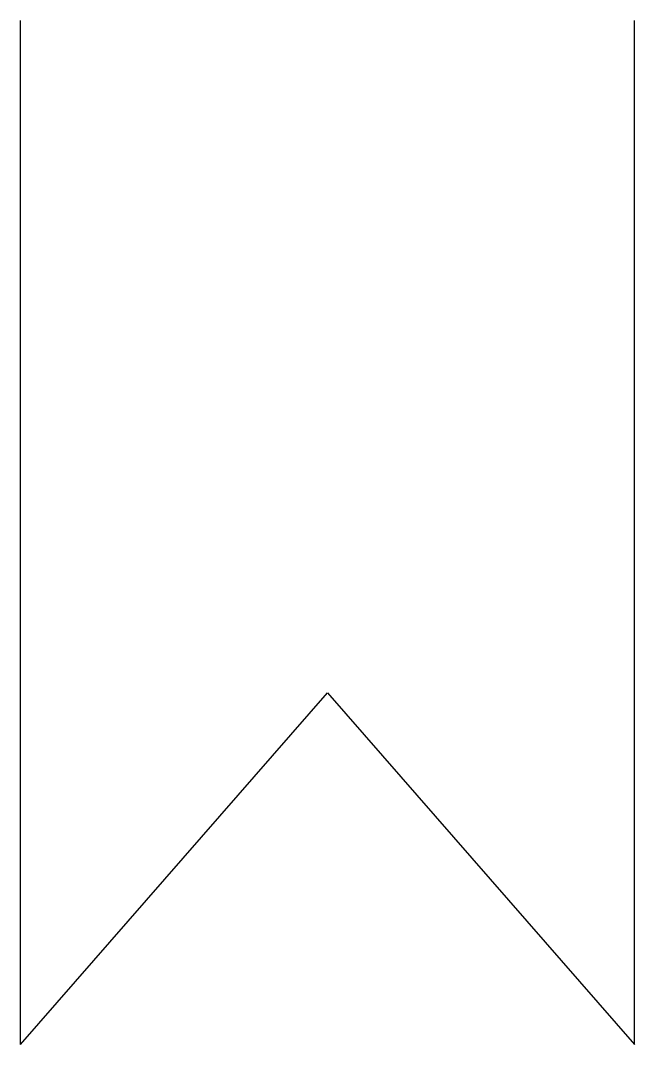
# Model space of a CAD drawing. Extents: x 0 to 300, y 0 to 500.
import ezdxf

# ---------------------------------------------------------------- set-up
doc = ezdxf.new("R2010")
doc.units = 0
doc.layers.get('0').update_dxf_attribs({"linetype": 'CONTINUOUS'})

msp = doc.modelspace()

# ---------------------------------------------------------------- linework, layer by layer
for p, q in [((0, 0), (0, 500)), ((300, 0), (300, 500)), ((0, 0), (150, 171.75)), ((150, 171.75), (300, 0))]:
    msp.add_line(p, q)

doc.saveas('drawing.dxf')
